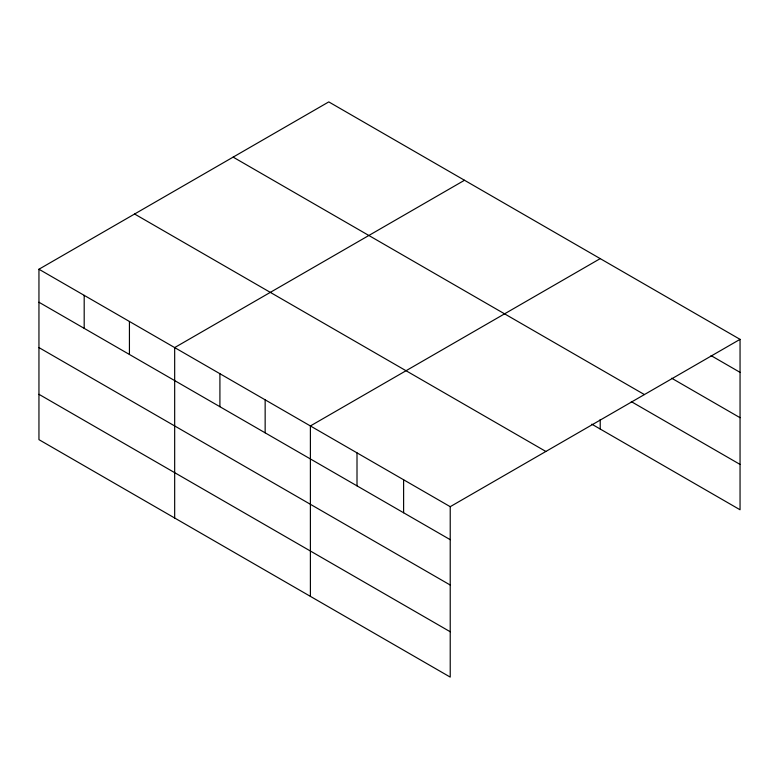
<?xml version="1.0" encoding="UTF-8"?>
<svg xmlns="http://www.w3.org/2000/svg" width="779" height="779" viewBox="0 0 779 779"><rect width="100%" height="100%" fill="white"/><g stroke="black" fill="none" stroke-linecap="round" stroke-linejoin="round"><path stroke-width="1.17" d="M38.95 269.232L450.223 506.681L450.223 677.097L38.95 439.648L38.95 269.232L328.777 101.903L740.05 339.352L740.05 509.768L591.797 424.175M464.498 180.261L174.671 347.59L174.671 518.006M600.219 258.618L310.393 425.947L310.393 596.363M450.223 506.681L740.05 339.352M711.052 355.604L740.05 372.352M671.683 378.224L740.05 417.7M233.135 157.124L644.408 394.573M631.292 401.623L740.05 464.42M134.592 214.011L545.865 451.46M38.95 302.233L450.223 539.681M38.95 347.58L450.223 585.029M38.95 394.301L450.223 631.75M600.219 419.492L600.219 429.034M403.61 479.767L403.61 512.767M357.006 452.862L357.006 485.853M265.152 399.831L265.152 432.822M219.912 373.706L219.912 406.706M129.431 321.474L129.431 354.464M84.19 295.348L84.19 328.349"/></g></svg>
